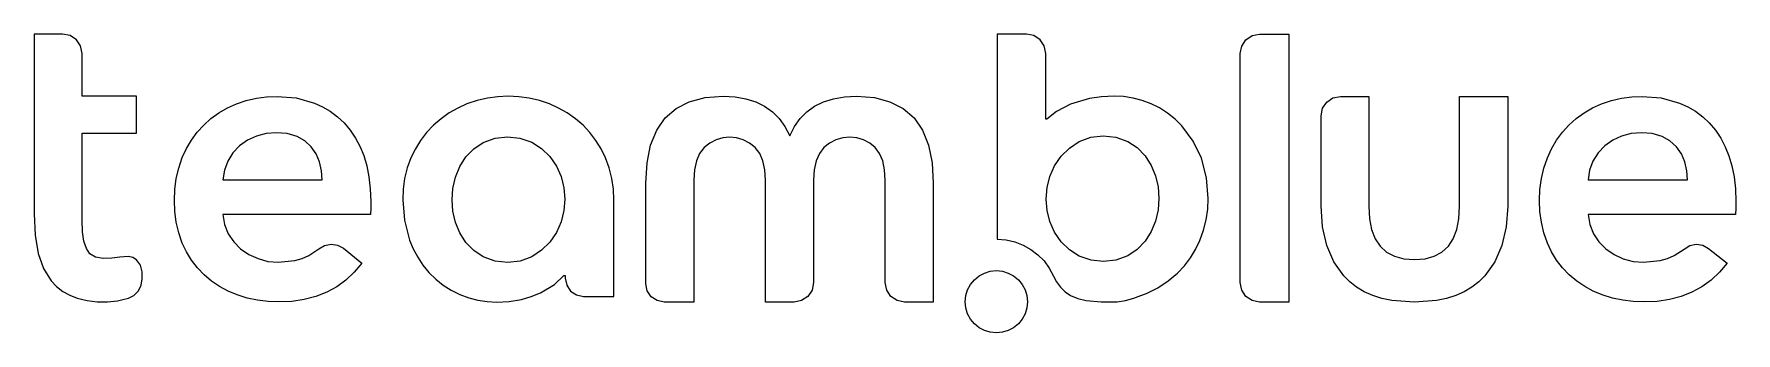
# Model space of a CAD drawing. Extents: x 16 to 292, y 13 to 61.
import ezdxf

# ---------------------------------------------------------------- set-up
doc = ezdxf.new("R2010")
doc.units = 0

msp = doc.modelspace()

# ---------------------------------------------------------------- linework, layer by layer
at = {"layer": 'Layer 1'}
for p, q in [((20.4803, 61.2117), (15.8276, 61.2117)), ((15.8276, 61.2117), (15.8276, 32.0607)), ((21.704723, 60.964545), (20.4803, 61.2117)), ((22.704678, 60.290515), (21.704723, 60.964545)), ((23.378994, 59.290752), (22.704678, 60.290515)), ((23.6265, 58.0664), (23.378994, 59.290752)), ((23.6265, 51.1197), (23.6265, 58.0664)), ((32.4626, 51.1197), (23.6265, 51.1197)), ((32.4626, 45.1366), (32.4626, 51.1197)), ((23.62649, 31.00068), (23.6265, 45.1366)), ((23.6265, 45.1366), (32.4626, 45.1366)), ((15.8276, 32.0607), (16.000338, 28.598191)), ((23.706883, 29.126385), (23.62649, 31.00068)), ((16.000338, 28.598191), (16.51855, 25.633105)), ((23.948116, 27.592924), (23.706883, 29.126385)), ((16.51855, 25.633105), (17.382237, 23.165441)), ((24.350268, 26.400351), (23.948116, 27.592924)), ((24.91342, 25.54872), (24.350268, 26.400351)), ((25.809331, 25.037386), (24.91342, 25.54872)), ((27.062085, 24.823339), (25.809331, 25.037386)), ((29.7524, 25.0331), (28.450251, 24.843077)), ((29.752417, 25.03313), (29.7524, 25.0331)), ((31.18833, 25.128768), (29.752417, 25.03313)), ((31.879233, 24.957526), (31.18833, 25.128768)), ((32.492797, 24.579035), (31.879233, 24.957526)), ((17.382237, 23.165441), (18.5914, 21.1952)), ((28.450251, 24.843077), (27.062085, 24.823339)), ((33.113831, 23.716995), (32.492797, 24.579035)), ((33.408714, 22.650721), (33.113831, 23.716995)), ((33.429858, 21.523857), (33.408714, 22.650721)), ((18.5914, 21.1952), (19.490042, 20.258121)), ((19.490042, 20.258121), (20.511183, 19.467599)), ((20.511183, 19.467599), (21.637186, 18.835323)), ((32.068339, 18.799135), (32.78744, 19.543948)), ((32.78744, 19.543948), (33.229679, 20.480045)), ((33.229679, 20.480045), (33.429858, 21.523857)), ((21.637186, 18.835323), (22.85041, 18.37298)), ((22.85041, 18.37298), (24.465269, 17.97454)), ((24.465269, 17.97454), (26.110229, 17.771412)), ((26.110229, 17.771412), (27.767669, 17.764717)), ((27.767669, 17.764717), (29.41997, 17.955574)), ((29.41997, 17.955574), (30.255629, 18.124907)), ((30.255629, 18.124907), (31.195627, 18.371569)), ((31.195627, 18.371569), (32.068339, 18.799135))]:
    msp.add_line(p, q, dxfattribs=at)
at = {"layer": 'Layer 2-in'}
for p, q in [((51.979158, 44.666209), (50.54443, 43.999106)), ((53.549388, 45.066471), (51.979158, 44.666209)), ((55.255123, 45.199891), (53.549388, 45.066471)), ((56.945906, 45.061309), (55.255123, 45.199891)), ((58.571513, 44.57618), (56.945906, 45.061309)), ((59.818856, 43.879188), (58.571513, 44.57618)), ((48.152988, 41.925332), (47.32036, 40.602602)), ((49.245203, 43.065161), (48.152988, 41.925332)), ((50.54443, 43.999106), (49.245203, 43.065161)), ((60.870685, 42.937101), (59.818856, 43.879188)), ((61.692265, 41.788676), (60.870685, 42.937101)), ((62.248863, 40.47267), (61.692265, 41.788676)), ((46.7688, 39.140186), (46.519783, 37.581301)), ((47.32036, 40.602602), (46.7688, 39.140186)), ((62.57103, 39.043912), (62.248863, 40.47267)), ((62.6753, 37.583), (62.57103, 39.043912)), ((46.519783, 37.581301), (62.6753, 37.583))]:
    msp.add_line(p, q, dxfattribs=at)
at = {"layer": 'Layer 2-out'}
for p, q in [((47.251251, 49.240771), (48.720346, 49.897439)), ((48.720346, 49.897439), (50.321355, 50.436342)), ((50.321355, 50.436342), (51.962661, 50.81962)), ((51.962661, 50.81962), (53.632962, 51.045195)), ((53.632962, 51.045195), (55.320956, 51.110989)), ((55.320956, 51.110989), (58.409, 50.853365)), ((58.409, 50.853365), (61.395786, 50.027819)), ((61.395786, 50.027819), (62.730986, 49.428682)), ((43.404001, 46.452515), (44.584005, 47.509303)), ((44.584005, 47.509303), (45.869446, 48.441724)), ((45.869446, 48.441724), (47.251251, 49.240771)), ((62.730986, 49.428682), (63.98786, 48.687764)), ((63.98786, 48.687764), (65.155197, 47.812541)), ((65.155197, 47.812541), (66.221786, 46.810489)), ((41.396596, 44.001864), (42.338507, 45.280367)), ((42.338507, 45.280367), (43.404001, 46.452515)), ((66.221786, 46.810489), (67.22394, 45.611228)), ((67.22394, 45.611228), (68.093316, 44.317575)), ((68.093316, 44.317575), (68.823357, 42.940479)), ((39.919816, 41.161819), (40.587341, 42.626012)), ((40.587341, 42.626012), (41.396596, 44.001864)), ((68.823357, 42.940479), (69.407506, 41.490889)), ((38.938439, 37.760566), (39.345072, 39.483236)), ((39.345072, 39.483236), (39.919816, 41.161819)), ((69.407506, 41.490889), (69.909678, 39.830115)), ((69.909678, 39.830115), (70.268724, 38.034059)), ((38.638806, 34.233269), (38.702242, 36.006386)), ((38.702242, 36.006386), (38.938439, 37.760566)), ((70.268724, 38.034059), (70.484711, 36.102696)), ((70.484711, 36.102696), (70.557706, 34.035999)), ((38.697525, 32.459384), (38.638806, 34.233269)), ((70.557706, 34.035999), (70.5583, 32.985)), ((38.932207, 30.704544), (38.697525, 32.459384)), ((39.340442, 28.981789), (38.932207, 30.704544)), ((70.491978, 31.93401), (46.5198, 31.934)), ((46.5198, 31.934), (46.799358, 30.327351)), ((70.5583, 32.985), (70.491978, 31.93401)), ((39.919816, 27.304159), (39.340442, 28.981789)), ((46.799358, 30.327351), (47.407106, 28.81404)), ((47.407106, 28.81404), (48.286846, 27.498478)), ((40.593766, 25.877062), (39.919816, 27.304159)), ((41.414855, 24.534558), (40.593766, 25.877062)), ((48.286846, 27.498478), (49.410886, 26.38439)), ((49.410886, 26.38439), (50.756795, 25.463854)), ((50.756795, 25.463854), (52.235086, 24.77572)), ((59.435082, 24.794029), (60.510406, 25.267917)), ((60.510406, 25.267917), (62.122176, 26.347417)), ((62.122176, 26.347417), (63.057434, 26.909036)), ((63.057434, 26.909036), (64.098323, 27.115786)), ((64.098323, 27.115786), (65.148794, 26.965092)), ((65.148794, 26.965092), (66.112796, 26.454379)), ((66.112796, 26.454379), (69.114226, 24.053239)), ((42.375307, 23.287947), (41.414855, 24.534558)), ((43.467346, 22.148529), (42.375307, 23.287947)), ((44.6796, 21.139585), (43.467346, 22.148529)), ((52.235086, 24.77572), (53.850365, 24.331143)), ((53.850365, 24.331143), (55.519306, 24.184747)), ((55.519306, 24.184747), (58.244791, 24.455539)), ((58.244791, 24.455539), (59.435082, 24.794029)), ((67.882517, 22.575357), (66.519531, 21.294555)), ((69.114226, 24.053239), (67.882517, 22.575357)), ((45.982376, 20.257404), (44.6796, 21.139585)), ((47.365792, 19.507986), (45.982376, 20.257404)), ((48.819966, 18.897329), (47.365792, 19.507986)), ((65.025268, 20.210832), (63.399728, 19.324188)), ((66.519531, 21.294555), (65.025268, 20.210832)), ((50.467406, 18.383293), (48.819966, 18.897329)), ((52.150841, 18.019301), (50.467406, 18.383293)), ((53.860053, 17.80709), (52.150841, 18.019301)), ((55.584826, 17.748399), (53.860053, 17.80709)), ((57.735462, 17.846728), (55.584826, 17.748399)), ((59.754825, 18.142136), (57.735462, 17.846728)), ((61.642914, 18.634622), (59.754825, 18.142136)), ((63.399728, 19.324188), (61.642914, 18.634622))]:
    msp.add_line(p, q, dxfattribs=at)
at = {"layer": 'Layer 3-in'}
for p, q in [((88.84076, 43.63665), (90.771342, 44.32298)), ((90.771342, 44.32298), (92.781561, 44.557527)), ((92.781561, 44.557527), (94.793688, 44.33996)), ((94.793688, 44.33996), (96.72999, 43.669952)), ((86.01402, 41.27022), (87.301846, 42.603399)), ((87.301846, 42.603399), (88.84076, 43.63665)), ((96.72999, 43.669952), (98.309508, 42.648506)), ((98.309508, 42.648506), (99.65663, 41.335692)), ((84.33734, 37.98262), (85.024571, 39.703486)), ((85.024571, 39.703486), (86.01402, 41.27022)), ((99.65663, 41.335692), (100.728218, 39.794094)), ((100.728218, 39.794094), (101.49728, 38.081392)), ((83.777976, 34.30075), (83.921226, 36.162415)), ((83.921226, 36.162415), (84.33734, 37.98262)), ((101.49728, 38.081392), (101.962953, 36.282948)), ((101.962953, 36.282948), (102.121555, 34.431982)), ((83.920224, 32.455121), (83.777976, 34.30075)), ((102.121555, 34.431982), (101.96135, 32.565387)), ((84.33734, 30.65162), (83.920224, 32.455121)), ((85.028524, 28.948921), (84.33734, 30.65162)), ((101.497, 30.7504), (100.731392, 29.02024)), ((101.96135, 32.565387), (101.496998, 30.750392)), ((101.496998, 30.750392), (101.497, 30.7504)), ((86.01402, 27.39788), (85.028524, 28.948921)), ((100.731392, 29.02024), (99.65635, 27.46336)), ((87.299185, 26.075376), (86.01402, 27.39788)), ((88.84076, 25.06334), (87.299185, 26.075376)), ((90.79217, 24.376643), (88.84076, 25.06334)), ((96.72971, 25.09636), (94.848301, 24.392263)), ((98.306117, 26.140039), (96.72971, 25.09636)), ((99.65635, 27.46336), (98.306117, 26.140039)), ((92.85113, 24.176034), (90.79217, 24.376643)), ((94.848301, 24.392263), (92.85113, 24.176034))]:
    msp.add_line(p, q, dxfattribs=at)
at = {"layer": 'Layer 3-out'}
for p, q in [((86.20098, 49.87822), (84.715413, 49.218824)), ((87.838763, 50.424463), (86.20098, 49.87822)), ((89.509248, 50.814636), (87.838763, 50.424463)), ((91.201535, 51.04874), (89.509248, 50.814636)), ((92.904722, 51.126775), (91.201535, 51.04874)), ((94.607911, 51.04874), (92.904722, 51.126775)), ((96.300201, 50.814636), (94.607911, 51.04874)), ((97.97069, 50.424463), (96.300201, 50.814636)), ((99.60848, 49.87822), (97.97069, 50.424463)), ((101.094256, 49.219085), (99.60848, 49.87822)), ((81.977942, 47.487263), (80.74563, 46.42749)), ((83.304469, 48.419773), (81.977942, 47.487263)), ((84.715413, 49.218824), (83.304469, 48.419773)), ((102.505334, 48.42011), (101.094256, 49.219085)), ((103.831892, 47.487508), (102.505334, 48.42011)), ((105.06411, 46.42749), (103.831892, 47.487508)), ((79.638104, 45.246725), (78.656344, 43.964544)), ((80.74563, 46.42749), (79.638104, 45.246725)), ((106.17205, 45.247041), (105.06411, 46.42749)), ((107.153967, 43.964937), (106.17205, 45.247041)), ((77.807227, 42.590921), (77.09763, 41.13583)), ((78.656344, 43.964544), (77.807227, 42.590921)), ((108.002955, 42.591195), (107.153967, 43.964937)), ((108.71211, 41.13583), (108.002955, 42.591195)), ((76.495557, 39.486525), (76.068442, 37.78833)), ((77.09763, 41.13583), (76.495557, 39.486525)), ((109.314554, 39.486615), (108.71211, 41.13583)), ((109.741843, 37.788427), (109.314554, 39.486615)), ((75.819019, 36.055102), (75.75002, 34.3007)), ((76.068442, 37.78833), (75.819019, 36.055102)), ((109.991238, 36.055158), (109.741843, 37.788427)), ((110.06, 34.3007), (109.991238, 36.055158)), ((75.75002, 34.3007), (76.018499, 30.996612)), ((110.058, 18.6586), (110.06, 34.3007)), ((76.018499, 30.996612), (76.86818, 27.79238)), ((76.86818, 27.79238), (77.462341, 26.366807)), ((77.462341, 26.366807), (78.19015, 25.008706)), ((78.19015, 25.008706), (79.045996, 23.72743)), ((79.045996, 23.72743), (80.02427, 22.53233)), ((80.02427, 22.53233), (81.138834, 21.433686)), ((81.138834, 21.433686), (82.353107, 20.467296)), ((82.353107, 20.467296), (83.655241, 19.638308)), ((83.655241, 19.638308), (85.033385, 18.951869)), ((98.14353, 19.226384), (100.41147, 20.603914)), ((100.41147, 20.603914), (101.96877, 22.039294)), ((101.96877, 22.039294), (102.172, 22.0393)), ((102.172, 22.0393), (102.172, 21.7108)), ((102.172, 21.7108), (102.174, 21.7108)), ((102.174, 21.7108), (102.174, 21.6199)), ((102.174, 21.6199), (102.406719, 20.467207)), ((102.406719, 20.467207), (103.041364, 19.525904)), ((103.041364, 19.525904), (103.982667, 18.891259)), ((85.033385, 18.951869), (86.47569, 18.413127)), ((86.47569, 18.413127), (87.970305, 18.02723)), ((87.970305, 18.02723), (89.505382, 17.799325)), ((89.505382, 17.799325), (91.06907, 17.73456)), ((91.06907, 17.73456), (93.078993, 17.832017)), ((93.078993, 17.832017), (95.06364, 18.164384)), ((95.06364, 18.164384), (96.630844, 18.61633)), ((96.630844, 18.61633), (98.14353, 19.226384)), ((103.982667, 18.891259), (105.13536, 18.65854)), ((105.13536, 18.65854), (110.058, 18.6586))]:
    msp.add_line(p, q, dxfattribs=at)
at = {"layer": 'Layer 4'}
for p, q in [((120.176766, 49.145892), (122.337063, 50.246119)), ((122.337063, 50.246119), (124.890141, 50.906255)), ((124.890141, 50.906255), (127.836, 51.1263)), ((127.836, 51.1263), (129.772981, 51.026199)), ((129.772981, 51.026199), (131.542789, 50.725898)), ((131.542789, 50.725898), (133.145423, 50.225394)), ((133.145423, 50.225394), (134.580885, 49.52469)), ((142.707663, 49.52469), (144.145641, 50.225394)), ((144.145641, 50.225394), (145.755598, 50.725898)), ((145.755598, 50.725898), (147.537536, 51.026199)), ((147.537536, 51.026199), (149.491453, 51.1263)), ((149.491453, 51.1263), (152.419453, 50.906255)), ((152.419453, 50.906255), (154.957053, 50.246119)), ((154.957053, 50.246119), (157.104253, 49.145892)), ((117.034516, 45.625167), (118.40925, 47.605575)), ((118.40925, 47.605575), (120.176766, 49.145892)), ((134.580885, 49.52469), (135.849173, 48.623784)), ((135.849173, 48.623784), (136.950289, 47.522678)), ((136.950289, 47.522678), (137.884231, 46.221369)), ((139.425611, 46.221369), (140.347648, 47.522678)), ((140.347648, 47.522678), (141.441666, 48.623784)), ((141.441666, 48.623784), (142.707663, 49.52469)), ((157.104253, 49.145892), (158.861053, 47.605575)), ((158.861053, 47.605575), (160.227453, 45.625167)), ((116.052562, 43.204669), (117.034516, 45.625167)), ((127.777448, 44.358455), (126.689546, 44.046222)), ((128.896565, 44.462533), (127.777448, 44.358455)), ((130.015682, 44.358455), (128.896565, 44.462533)), ((131.103584, 44.046222), (130.015682, 44.358455)), ((137.884231, 46.221369), (138.651, 44.71986)), ((138.651, 44.71986), (138.663277, 44.711099)), ((138.663277, 44.711099), (138.675553, 44.71986)), ((138.675553, 44.71986), (139.425611, 46.221369)), ((147.269629, 44.374321), (146.160286, 44.058517)), ((148.43106, 44.4633), (147.269629, 44.374321)), ((149.576781, 44.378854), (148.43106, 44.4633)), ((150.669208, 44.064009), (149.576781, 44.378854)), ((160.227453, 45.625167), (161.203453, 43.204669)), ((115.463391, 40.34408), (116.052562, 43.204669)), ((124.003012, 41.840838), (123.482418, 40.638572)), ((124.73224, 42.79729), (124.003012, 41.840838)), ((125.664072, 43.525834), (124.73224, 42.79729)), ((126.689546, 44.046222), (125.664072, 43.525834)), ((132.129058, 43.525834), (131.103584, 44.046222)), ((133.06089, 42.79729), (132.129058, 43.525834)), ((133.789376, 41.841266), (133.06089, 42.79729)), ((134.309722, 40.639142), (133.789376, 41.841266)), ((143.483213, 41.841738), (142.950873, 40.639472)), ((144.22849, 42.79819), (143.483213, 41.841738)), ((145.135688, 43.528827), (144.22849, 42.79819)), ((146.160286, 44.058517), (145.135688, 43.528827)), ((151.674223, 43.532532), (150.669208, 44.064009)), ((152.55771, 42.79819), (151.674223, 43.532532)), ((153.269649, 41.842166), (152.55771, 42.79819)), ((153.778177, 40.640042), (153.269649, 41.842166)), ((161.203453, 43.204669), (161.789053, 40.34408)), ((115.267, 37.0434), (115.463391, 40.34408)), ((123.170457, 39.190493), (123.06713, 37.4966)), ((123.482418, 40.638572), (123.170457, 39.190493)), ((134.621931, 39.190921), (134.309722, 40.639142)), ((134.726, 37.4966), (134.621931, 39.190921)), ((142.631468, 39.191393), (142.525, 37.4975)), ((142.950873, 40.639472), (142.631468, 39.191393)), ((154.083294, 39.191821), (153.778177, 40.640042)), ((154.185, 37.4975), (154.083294, 39.191821)), ((161.789053, 40.34408), (161.984253, 37.0434)), ((115.26664, 20.70013), (115.267, 37.0434)), ((123.06713, 37.4966), (123.067, 17.7495)), ((134.7263, 17.7495), (134.726, 37.4966)), ((142.525, 37.4975), (142.525, 20.8881)), ((154.18476, 20.88165), (154.185, 37.4975)), ((161.984253, 37.0434), (161.984, 17.7504)), ((115.491494, 19.566262), (115.26664, 20.70013)), ((116.133305, 18.604859), (115.491494, 19.566262)), ((142.28538, 19.682085), (141.602364, 18.659649)), ((142.525, 20.8881), (142.28538, 19.682085)), ((154.431933, 19.657863), (154.18476, 20.88165)), ((155.105789, 18.658524), (154.431933, 19.657863)), ((117.094281, 17.962408), (116.133305, 18.604859)), ((118.228, 17.7368), (117.094281, 17.962408)), ((123.0543, 17.7368), (118.228, 17.7368)), ((123.06328, 17.74052), (123.0543, 17.7368)), ((123.067, 17.7495), (123.06328, 17.74052)), ((134.73002, 17.74052), (134.7263, 17.7495)), ((134.739, 17.7368), (134.73002, 17.74052)), ((139.374, 17.7368), (134.739, 17.7368)), ((140.579992, 17.976534), (139.374, 17.7368)), ((141.602364, 18.659649), (140.579992, 17.976534)), ((156.10519, 17.984761), (155.105789, 18.658524)), ((157.329, 17.7377), (156.10519, 17.984761)), ((161.9713, 17.7377), (157.329, 17.7377)), ((161.98028, 17.74142), (161.9713, 17.7377)), ((161.984, 17.7504), (161.98028, 17.74142))]:
    msp.add_line(p, q, dxfattribs=at)
at = {"layer": 'Layer 5'}
for p, q in [((169.444055, 21.983255), (170.3136, 22.447495)), ((170.3136, 22.447495), (171.256729, 22.734089)), ((171.256729, 22.734089), (172.24694, 22.83206)), ((172.24694, 22.83206), (173.237151, 22.734089)), ((173.237151, 22.734089), (174.18028, 22.447495)), ((174.18028, 22.447495), (175.049825, 21.983255)), ((167.292851, 18.770211), (167.579445, 19.71334)), ((167.579445, 19.71334), (168.043685, 20.582885)), ((168.043685, 20.582885), (168.674594, 21.352346)), ((168.674594, 21.352346), (169.444055, 21.983255)), ((175.049825, 21.983255), (175.819286, 21.352346)), ((175.819286, 21.352346), (176.450195, 20.582885)), ((176.450195, 20.582885), (176.914435, 19.71334)), ((176.914435, 19.71334), (177.201029, 18.770211)), ((167.19488, 17.78), (167.292851, 18.770211)), ((167.292851, 16.789789), (167.19488, 17.78)), ((167.579445, 15.84666), (167.292851, 16.789789)), ((177.201029, 16.789789), (176.914435, 15.84666)), ((177.201029, 18.770211), (177.299, 17.78)), ((177.299, 17.78), (177.201029, 16.789789)), ((177.299, 17.78), (177.299, 17.78)), ((168.043685, 14.977115), (167.579445, 15.84666)), ((168.674594, 14.207654), (168.043685, 14.977115)), ((169.444055, 13.576745), (168.674594, 14.207654)), ((175.819286, 14.207654), (175.049825, 13.576745)), ((176.450195, 14.977115), (175.819286, 14.207654)), ((176.914435, 15.84666), (176.450195, 14.977115)), ((170.3136, 13.112505), (169.444055, 13.576745)), ((171.256729, 12.825911), (170.3136, 13.112505)), ((172.24694, 12.72794), (171.256729, 12.825911)), ((173.237151, 12.825911), (172.24694, 12.72794)), ((174.18028, 13.112505), (173.237151, 12.825911)), ((175.049825, 13.576745), (174.18028, 13.112505))]:
    msp.add_line(p, q, dxfattribs=at)
at = {"layer": 'Layer 6-in'}
for p, q in [((185.71607, 43.76649), (187.597475, 44.470727)), ((187.597475, 44.470727), (189.59465, 44.68738)), ((189.59465, 44.68738), (191.653879, 44.486698)), ((191.653879, 44.486698), (193.60531, 43.799227)), ((182.79056, 41.39949), (184.140356, 42.722603)), ((184.140356, 42.722603), (185.71607, 43.76649)), ((193.60531, 43.799227), (195.14716, 42.787851)), ((195.14716, 42.787851), (196.43233, 41.465537)), ((180.94963, 38.11217), (181.715174, 39.84259)), ((181.715174, 39.84259), (182.79056, 41.39949)), ((196.43233, 41.465537), (197.417667, 39.913826)), ((197.417667, 39.913826), (198.10901, 38.210667)), ((180.324508, 34.43087), (180.484987, 36.297346)), ((180.484987, 36.297346), (180.94963, 38.11217)), ((198.10901, 38.210667), (198.525882, 36.407572)), ((198.525882, 36.407572), (198.668092, 34.562387)), ((180.483547, 32.580282), (180.324508, 34.43087)), ((198.668092, 34.562387), (198.525446, 32.700793)), ((180.94963, 30.7823), (180.483547, 32.580282)), ((181.718676, 29.06922), (180.94963, 30.7823)), ((198.109, 30.8805), (197.421586, 29.15986)), ((198.110139, 30.880517), (198.109, 30.8805)), ((198.525446, 32.700793), (198.110139, 30.880517)), ((182.79056, 27.52743), (181.718676, 29.06922)), ((197.421586, 29.15986), (196.43232, 27.59318)), ((184.136941, 26.214572), (182.79056, 27.52743)), ((185.71607, 25.19345), (184.136941, 26.214572)), ((187.652364, 24.523488), (185.71607, 25.19345)), ((193.6053, 25.22647), (191.674682, 24.540323)), ((195.144531, 26.259649), (193.6053, 25.22647)), ((196.43232, 27.59318), (195.144531, 26.259649)), ((189.664469, 24.305887), (187.652364, 24.523488)), ((191.674682, 24.540323), (189.664469, 24.305887))]:
    msp.add_line(p, q, dxfattribs=at)
at = {"layer": 'Layer 6-out'}
for p, q in [((177.12305, 61.21035), (172.381, 61.2103)), ((172.381, 61.2103), (172.381, 27.9392)), ((178.346866, 60.963359), (177.12305, 61.21035)), ((179.346241, 60.289592), (178.346866, 60.963359)), ((180.020007, 59.290217), (179.346241, 60.289592)), ((180.267, 58.0664), (180.020007, 59.290217)), ((180.267, 47.4054), (180.267, 58.0664)), ((184.29544, 49.838782), (182.02807, 48.647242)), ((187.37618, 50.757697), (184.29544, 49.838782)), ((189.363683, 51.045891), (187.37618, 50.757697)), ((191.37019, 51.13023), (189.363683, 51.045891)), ((192.933892, 51.065079), (191.37019, 51.13023)), ((194.468969, 50.836852), (192.933892, 51.065079)), ((195.963581, 50.450695), (194.468969, 50.836852)), ((197.405885, 49.911754), (195.963581, 50.450695)), ((198.78404, 49.225172), (197.405885, 49.911754)), ((180.47049, 47.405462), (180.267, 47.4054)), ((182.02807, 48.647242), (180.47049, 47.405462)), ((200.086203, 48.396096), (198.78404, 49.225172)), ((201.300534, 47.42967), (200.086203, 48.396096)), ((202.41519, 46.33104), (201.300534, 47.42967)), ((204.248836, 43.854298), (202.41519, 46.33104)), ((205.571, 41.0707), (204.248836, 43.854298)), ((206.419909, 37.866734), (205.570301, 41.070709)), ((205.570301, 41.070709), (205.571, 41.0707)), ((206.688751, 34.562949), (206.419909, 37.866734)), ((206.620017, 32.808456), (206.688751, 34.562949)), ((205.943618, 29.376868), (206.370728, 31.075136)), ((206.370728, 31.075136), (206.620017, 32.808456)), ((172.381, 27.9392), (173.831026, 27.81489)), ((173.831026, 27.81489), (175.239806, 27.488593)), ((204.632143, 26.272103), (205.341421, 27.727529)), ((205.341421, 27.727529), (205.943618, 29.376868)), ((175.239806, 27.488593), (176.583876, 26.972161)), ((176.583876, 26.972161), (177.839771, 26.277443)), ((177.839771, 26.277443), (178.984025, 25.416288)), ((178.984025, 25.416288), (179.993173, 24.400548)), ((202.801392, 23.615849), (203.78317, 24.89821)), ((203.78317, 24.89821), (204.632143, 26.272103)), ((179.993173, 24.400548), (180.84375, 23.242072)), ((180.84375, 23.242072), (181.51229, 21.95271)), ((200.166387, 21.159759), (201.693701, 22.435019)), ((201.693701, 22.435019), (202.801392, 23.615849)), ((181.51229, 21.95271), (182.012693, 20.994602)), ((182.012693, 20.994602), (182.656265, 20.134757)), ((182.656265, 20.134757), (183.429099, 19.388939)), ((183.429099, 19.388939), (184.31729, 18.77291)), ((196.747695, 19.15873), (198.512451, 20.064579)), ((198.512451, 20.064579), (200.166387, 21.159759)), ((184.31729, 18.77291), (185.516666, 18.287078)), ((185.516666, 18.287078), (186.828254, 18.003679)), ((186.828254, 18.003679), (189.27678, 17.778642)), ((189.27678, 17.778642), (191.86476, 17.778642)), ((191.86476, 17.778642), (193.25846, 17.99517)), ((193.25846, 17.99517), (194.61981, 18.36397)), ((194.61981, 18.36397), (194.887921, 18.451459)), ((194.887921, 18.451459), (196.747695, 19.15873))]:
    msp.add_line(p, q, dxfattribs=at)
at = {"layer": 'Layer 7'}
for p, q in [((212.804739, 60.289696), (213.824745, 60.971293)), ((213.824745, 60.971293), (215.02795, 61.21064)), ((215.02795, 61.21064), (219.771, 61.2106)), ((219.771, 61.2106), (219.771, 17.7368)), ((211.884, 58.0664), (212.123236, 59.269627)), ((212.123236, 59.269627), (212.804739, 60.289696)), ((211.884, 20.8808), (211.884, 58.0664)), ((212.123234, 19.677592), (211.884, 20.8808)), ((212.80476, 18.65756), (212.123234, 19.677592)), ((213.824792, 17.976034), (212.80476, 18.65756)), ((215.028, 17.7368), (213.824792, 17.976034)), ((219.771, 17.7368), (215.028, 17.7368))]:
    msp.add_line(p, q, dxfattribs=at)
at = {"layer": 'Layer 8'}
for p, q in [((225.279956, 49.186353), (225.953488, 50.185605)), ((225.953488, 50.185605), (226.952526, 50.859454)), ((226.952526, 50.859454), (228.176, 51.1068)), ((228.176, 51.1068), (232.767, 51.1059)), ((232.767, 51.1059), (232.767, 33.2813)), ((247.5529, 33.2813), (247.553, 51.1059)), ((247.553, 51.1059), (255.363, 51.1059)), ((255.363, 51.1059), (255.363, 33.2813)), ((225.03268, 33.28132), (225.033, 47.9628)), ((225.033, 47.9628), (225.279956, 49.186353)), ((225.263748, 29.930724), (225.03268, 33.28132)), ((232.767, 33.2813), (232.883108, 31.255386)), ((247.438101, 31.255386), (247.5529, 33.2813)), ((255.363, 33.2813), (255.130784, 29.930726)), ((232.883108, 31.255386), (233.231432, 29.499594)), ((247.093423, 29.499594), (247.438101, 31.255386)), ((225.954133, 26.930825), (225.263748, 29.930724)), ((233.231432, 29.499594), (233.811972, 28.013923)), ((233.811972, 28.013923), (234.624727, 26.798375)), ((245.714433, 26.798375), (246.518867, 28.013923)), ((246.518867, 28.013923), (247.093423, 29.499594)), ((255.130784, 29.930726), (254.434137, 26.930885)), ((227.103833, 24.281624), (225.954133, 26.930825)), ((234.624727, 26.798375), (235.669699, 25.852948)), ((235.669699, 25.852948), (236.946887, 25.177644)), ((236.946887, 25.177644), (238.45629, 24.772461)), ((241.921858, 24.772461), (243.415928, 25.177644)), ((243.415928, 25.177644), (244.68012, 25.852948)), ((244.68012, 25.852948), (245.714433, 26.798375)), ((254.434137, 26.930885), (253.273059, 24.281776)), ((228.71285, 21.98312), (227.103833, 24.281624)), ((238.45629, 24.772461), (240.19791, 24.6374)), ((240.19791, 24.6374), (241.921858, 24.772461)), ((253.273059, 24.281776), (251.64755, 21.9834)), ((229.696739, 20.987891), (228.71285, 21.98312)), ((230.809745, 20.125359), (229.696739, 20.987891)), ((232.051869, 19.395525), (230.809745, 20.125359)), ((233.42311, 18.798388), (232.051869, 19.395525)), ((248.296016, 19.395897), (246.92775, 18.798738)), ((249.538737, 20.125727), (248.296016, 19.395897)), ((250.655916, 20.988228), (249.538737, 20.125727)), ((251.64755, 21.9834), (250.655916, 20.988228)), ((234.923469, 18.333947), (233.42311, 18.798388)), ((236.552945, 18.002204), (234.923469, 18.333947)), ((240.19925, 17.73681), (236.552945, 18.002204)), ((243.814587, 18.002432), (240.19925, 17.73681)), ((245.433941, 18.334249), (243.814587, 18.002432)), ((246.92775, 18.798738), (245.433941, 18.334249))]:
    msp.add_line(p, q, dxfattribs=at)
at = {"layer": 'Layer 9-in'}
for p, q in [((273.885445, 44.662181), (272.450717, 43.995078)), ((275.455675, 45.062443), (273.885445, 44.662181)), ((277.16141, 45.195863), (275.455675, 45.062443)), ((278.852208, 45.057143), (277.16141, 45.195863)), ((280.4778, 44.57187), (278.852208, 45.057143)), ((281.725588, 43.874686), (280.4778, 44.57187)), ((270.059301, 41.921186), (269.226643, 40.598385)), ((271.15149, 43.061133), (270.059301, 41.921186)), ((272.450717, 43.995078), (271.15149, 43.061133)), ((282.777772, 42.932281), (281.725588, 43.874686)), ((283.59959, 41.783441), (282.777772, 42.932281)), ((284.15628, 40.46695), (283.59959, 41.783441)), ((268.674983, 39.135924), (268.42579, 37.576993)), ((269.226643, 40.598385), (268.674983, 39.135924)), ((284.478638, 39.038063), (284.15628, 40.46695)), ((284.583, 37.577), (284.478638, 39.038063)), ((268.42579, 37.576993), (284.583, 37.577))]:
    msp.add_line(p, q, dxfattribs=at)
at = {"layer": 'Layer 9-out'}
for p, q in [((269.158248, 49.234923), (270.627306, 49.891557)), ((270.627306, 49.891557), (272.228374, 50.430521)), ((272.228374, 50.430521), (273.86975, 50.81382)), ((273.86975, 50.81382), (275.540126, 51.039375)), ((275.540126, 51.039375), (277.228196, 51.105107)), ((277.228196, 51.105107), (280.31621, 50.847523)), ((280.31621, 50.847523), (283.303026, 50.022217)), ((283.303026, 50.022217), (284.638633, 49.422792)), ((265.311105, 46.446769), (266.491074, 47.503523)), ((266.491074, 47.503523), (267.776479, 48.435909)), ((267.776479, 48.435909), (269.158248, 49.234923)), ((284.638633, 49.422792), (285.895884, 48.681542)), ((285.895884, 48.681542), (287.063558, 47.805945)), ((287.063558, 47.805945), (288.130436, 46.803477)), ((263.303768, 43.996189), (264.245645, 45.274656)), ((264.245645, 45.274656), (265.311105, 46.446769)), ((288.130436, 46.803477), (289.132521, 45.604201)), ((289.132521, 45.604201), (290.001826, 44.310545)), ((290.001826, 44.310545), (290.731796, 42.933455)), ((261.827056, 41.156217), (262.494548, 42.620373)), ((262.494548, 42.620373), (263.303768, 43.996189)), ((290.731796, 42.933455), (291.315876, 41.483877)), ((260.845581, 37.75484), (261.252239, 39.477579)), ((261.252239, 39.477579), (261.827056, 41.156217)), ((291.315876, 41.483877), (291.818054, 39.823131)), ((291.818054, 39.823131), (292.177032, 38.027203)), ((260.546046, 34.227387), (260.609408, 36.000581)), ((260.609408, 36.000581), (260.845581, 37.75484)), ((292.177032, 38.027203), (292.392769, 36.096135)), ((292.392769, 36.096135), (292.465226, 34.029967)), ((260.604703, 32.453494), (260.546046, 34.227387)), ((292.465226, 34.029967), (292.465, 32.9794)), ((260.839365, 30.698647), (260.604703, 32.453494)), ((261.24762, 28.975893), (260.839365, 30.698647)), ((292.398396, 31.92841), (268.426, 31.9284)), ((268.426, 31.9284), (268.705558, 30.321751)), ((292.465, 32.9794), (292.398396, 31.92841)), ((261.827056, 27.298277), (261.24762, 28.975893)), ((268.705558, 30.321751), (269.313306, 28.80844)), ((269.313306, 28.80844), (270.19317, 27.492979)), ((262.500709, 25.87128), (261.827056, 27.298277)), ((263.321511, 24.528853), (262.500709, 25.87128)), ((270.19317, 27.492979), (271.317086, 26.37879)), ((271.317086, 26.37879), (272.662995, 25.458254)), ((272.662995, 25.458254), (274.141286, 24.77012)), ((281.340259, 24.788147), (282.415476, 25.262035)), ((282.415476, 25.262035), (284.027526, 26.341535)), ((284.027526, 26.341535), (284.962702, 26.903192)), ((284.962702, 26.903192), (286.00353, 27.109956)), ((286.00353, 27.109956), (287.053941, 26.959249)), ((287.053941, 26.959249), (288.017866, 26.448497)), ((288.017866, 26.448497), (291.019296, 24.047637)), ((264.281685, 23.282301), (263.321511, 24.528853)), ((265.373456, 22.142927), (264.281685, 23.282301)), ((266.58545, 21.133879), (265.373456, 22.142927)), ((274.141286, 24.77012), (275.756018, 24.325621)), ((275.756018, 24.325621), (277.424376, 24.178865)), ((277.424376, 24.178865), (280.150004, 24.449657)), ((280.150004, 24.449657), (281.340259, 24.788147)), ((289.787656, 22.569688), (288.424728, 21.288828)), ((291.019296, 24.047637), (289.787656, 22.569688)), ((267.887999, 20.251613), (266.58545, 21.133879)), ((269.271221, 19.502135), (267.887999, 20.251613)), ((270.725236, 18.891447), (269.271221, 19.502135)), ((286.93051, 20.205055), (285.305004, 19.318371)), ((288.424728, 21.288828), (286.93051, 20.205055)), ((272.372672, 18.377402), (270.725236, 18.891447)), ((274.056107, 18.013411), (272.372672, 18.377402)), ((275.765322, 17.801205), (274.056107, 18.013411)), ((277.490096, 17.742517), (275.765322, 17.801205)), ((279.640755, 17.840848), (277.490096, 17.742517)), ((281.660126, 18.136267), (279.640755, 17.840848)), ((283.548209, 18.628775), (281.660126, 18.136267)), ((285.305004, 19.318371), (283.548209, 18.628775))]:
    msp.add_line(p, q, dxfattribs=at)

doc.saveas('drawing.dxf')
